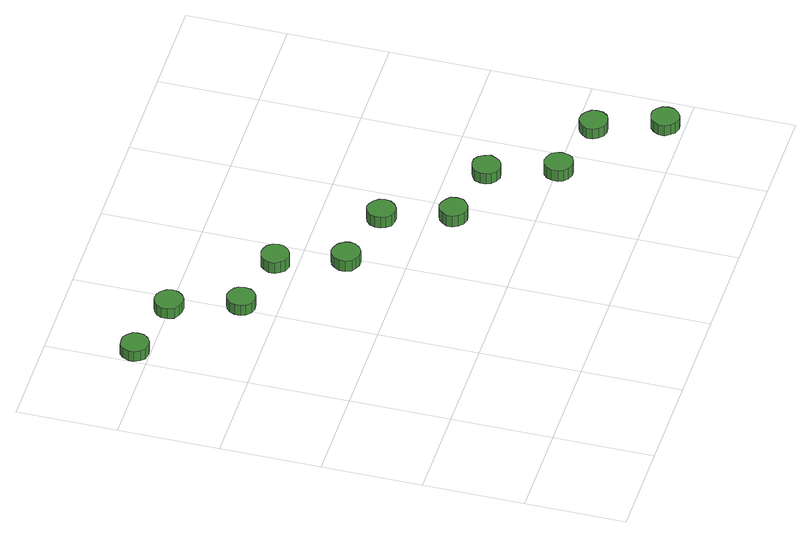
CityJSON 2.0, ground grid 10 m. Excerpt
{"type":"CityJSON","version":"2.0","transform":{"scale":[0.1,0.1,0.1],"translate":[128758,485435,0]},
"CityObjects":{
"tree1":{"type":"SolitaryVegetationObject","attributes":{"function":"something"},"geometry":[{"type":"MultiSurface","lod":"1","boundaries":[[[0,1,2,3,4,5,6,7,8,9,10,11,12,13,14]],[[15,16,17,18,19,20,21,22,23,24,25,26,27,28,29]],[[0,29,28,1]],[[1,28,27,2]],[[2,27,26,3]],[[3,26,25,4]],[[4,25,24,5]],[[5,24,23,6]],[[6,23,22,7]],[[7,22,21,8]],[[8,21,20,9]],[[9,20,19,10]],[[10,19,18,11]],[[11,18,17,12]],[[12,17,16,13]],[[13,16,15,14]],[[14,15,29,0]]]}]},
"tree2":{"type":"SolitaryVegetationObject","attributes":{"function":"something"},"geometry":[{"type":"MultiSurface","lod":"1","boundaries":[[[30,31,32,33,34,35,36,37,38,39,40,41,42,43,44]],[[45,46,47,48,49,50,51,52,53,54,55,56,57,58,59]],[[30,59,58,31]],[[31,58,57,32]],[[32,57,56,33]],[[33,56,55,34]],[[34,55,54,35]],[[35,54,53,36]],[[36,53,52,37]],[[37,52,51,38]],[[38,51,50,39]],[[39,50,49,40]],[[40,49,48,41]],[[41,48,47,42]],[[42,47,46,43]],[[43,46,45,44]],[[44,45,59,30]]]}]},
"tree3":{"type":"SolitaryVegetationObject","attributes":{"function":"something"},"geometry":[{"type":"MultiSurface","lod":"1","boundaries":[[[60,61,62,63,64,65,66,67,68,69,70,71,72,73,74]],[[75,76,77,78,79,80,81,82,83,84,85,86,87,88,89]],[[60,89,88,61]],[[61,88,87,62]],[[62,87,86,63]],[[63,86,85,64]],[[64,85,84,65]],[[65,84,83,66]],[[66,83,82,67]],[[67,82,81,68]],[[68,81,80,69]],[[69,80,79,70]],[[70,79,78,71]],[[71,78,77,72]],[[72,77,76,73]],[[73,76,75,74]],[[74,75,89,60]]]}]},
"tree4":{"type":"SolitaryVegetationObject","attributes":{"function":"something"},"geometry":[{"type":"MultiSurface","lod":"1","boundaries":[[[90,91,92,93,94,95,96,97,98,99,100,101,102,103,104]],[[105,106,107,108,109,110,111,112,113,114,115,116,117,118,119]],[[90,119,118,91]],[[91,118,117,92]],[[92,117,116,93]],[[93,116,115,94]],[[94,115,114,95]],[[95,114,113,96]],[[96,113,112,97]],[[97,112,111,98]],[[98,111,110,99]],[[99,110,109,100]],[[100,109,108,101]],[[101,108,107,102]],[[102,107,106,103]],[[103,106,105,104]],[[104,105,119,90]]]}]},
"tree5":{"type":"SolitaryVegetationObject","attributes":{"function":"something"},"geometry":[{"type":"MultiSurface","lod":"1","boundaries":[[[120,121,122,123,124,125,126,127,128,129,130,131,132,133,134]],[[135,136,137,138,139,140,141,142,143,144,145,146,147,148,149]],[[120,149,148,121]],[[121,148,147,122]],[[122,147,146,123]],[[123,146,145,124]],[[124,145,144,125]],[[125,144,143,126]],[[126,143,142,127]],[[127,142,141,128]],[[128,141,140,129]],[[129,140,139,130]],[[130,139,138,131]],[[131,138,137,132]],[[132,137,136,133]],[[133,136,135,134]],[[134,135,149,120]]]}]},
"tree6":{"type":"SolitaryVegetationObject","attributes":{"function":"something"},"geometry":[{"type":"MultiSurface","lod":"1","boundaries":[[[150,151,152,153,154,155,156,157,158,159,160,161,162,163,164]],[[165,166,167,168,169,170,171,172,173,174,175,176,177,178,179]],[[150,179,178,151]],[[151,178,177,152]],[[152,177,176,153]],[[153,176,175,154]],[[154,175,174,155]],[[155,174,173,156]],[[156,173,172,157]],[[157,172,171,158]],[[158,171,170,159]],[[159,170,169,160]],[[160,169,168,161]],[[161,168,167,162]],[[162,167,166,163]],[[163,166,165,164]],[[164,165,179,150]]]}]},
"tree7":{"type":"SolitaryVegetationObject","attributes":{"function":"something"},"geometry":[{"type":"MultiSurface","lod":"1","boundaries":[[[180,181,182,183,184,185,186,187,188,189,190,191,192,193,194]],[[195,196,197,198,199,200,201,202,203,204,205,206,207,208,209]],[[180,209,208,181]],[[181,208,207,182]],[[182,207,206,183]],[[183,206,205,184]],[[184,205,204,185]],[[185,204,203,186]],[[186,203,202,187]],[[187,202,201,188]],[[188,201,200,189]],[[189,200,199,190]],[[190,199,198,191]],[[191,198,197,192]],[[192,197,196,193]],[[193,196,195,194]],[[194,195,209,180]]]}]},
"tree8":{"type":"SolitaryVegetationObject","attributes":{"function":"something"},"geometry":[{"type":"MultiSurface","lod":"1","boundaries":[[[210,211,212,213,214,215,216,217,218,219,220,221,222,223,224]],[[225,226,227,228,229,230,231,232,233,234,235,236,237,238,239]],[[210,239,238,211]],[[211,238,237,212]],[[212,237,236,213]],[[213,236,235,214]],[[214,235,234,215]],[[215,234,233,216]],[[216,233,232,217]],[[217,232,231,218]],[[218,231,230,219]],[[219,230,229,220]],[[220,229,228,221]],[[221,228,227,222]],[[222,227,226,223]],[[223,226,225,224]],[[224,225,239,210]]]}]},
"tree9":{"type":"SolitaryVegetationObject","attributes":{"function":"something"},"geometry":[{"type":"MultiSurface","lod":"1","boundaries":[[[240,241,242,243,244,245,246,247,248,249,250,251,252,253,254]],[[255,256,257,258,259,260,261,262,263,264,265,266,267,268,269]],[[240,269,268,241]],[[241,268,267,242]],[[242,267,266,243]],[[243,266,265,244]],[[244,265,264,245]],[[245,264,263,246]],[[246,263,262,247]],[[247,262,261,248]],[[248,261,260,249]],[[249,260,259,250]],[[250,259,258,251]],[[251,258,257,252]],[[252,257,256,253]],[[253,256,255,254]],[[254,255,269,240]]]}]},
"tree10":{"type":"SolitaryVegetationObject","attributes":{"function":"something"},"geometry":[{"type":"MultiSurface","lod":"1","boundaries":[[[270,271,272,273,274,275,276,277,278,279,280,281,282,283,284]],[[285,286,287,288,289,290,291,292,293,294,295,296,297,298,299]],[[270,299,298,271]],[[271,298,297,272]],[[272,297,296,273]],[[273,296,295,274]],[[274,295,294,275]],[[275,294,293,276]],[[276,293,292,277]],[[277,292,291,278]],[[278,291,290,279]],[[279,290,289,280]],[[280,289,288,281]],[[281,288,287,282]],[[282,287,286,283]],[[283,286,285,284]],[[284,285,299,270]]]}]},
"tree11":{"type":"SolitaryVegetationObject","attributes":{"function":"something"},"geometry":[{"type":"MultiSurface","lod":"1","boundaries":[[[300,301,302,303,304,305,306,307,308,309,310,311,312,313,314]],[[315,316,317,318,319,320,321,322,323,324,325,326,327,328,329]],[[300,329,328,301]],[[301,328,327,302]],[[302,327,326,303]],[[303,326,325,304]],[[304,325,324,305]],[[305,324,323,306]],[[306,323,322,307]],[[307,322,321,308]],[[308,321,320,309]],[[309,320,319,310]],[[310,319,318,311]],[[311,318,317,312]],[[312,317,316,313]],[[313,316,315,314]],[[314,315,329,300]]]}]}
},
"vertices":[
[29,416,18],[28,421,18],[24,426,18],[19,429,18],[14,429,18],[8,428,18],[4,424,18],[1,418,18],[1,413,18],[4,407,18],[8,403,18],[14,402,18],[19,402,18],[24,405,18],[28,410,18],[28,410,6],[24,405,6],[19,402,6],[14,402,6],[8,403,6],[4,407,6],[1,413,6],[1,418,6],[4,424,6],[8,428,6],[14,429,6],[19,429,6],[24,426,6],[28,421,6],[29,416,6],
[96,401,20],[95,406,20],[91,411,20],[86,414,20],[80,415,20],[75,413,20],[70,409,20],[68,404,20],[68,398,20],[70,392,20],[75,389,20],[80,387,20],[86,387,20],[91,390,20],[95,395,20],[95,395,8],[91,390,8],[86,387,8],[80,387,8],[75,389,8],[70,392,8],[68,398,8],[68,404,8],[70,409,8],[75,413,8],[80,415,8],[86,414,8],[91,411,8],[95,406,8],[96,401,8],
[119,336,19],[118,342,19],[115,346,19],[110,349,19],[104,350,19],[98,348,19],[94,344,19],[92,339,19],[92,333,19],[94,328,19],[98,324,19],[104,322,19],[110,323,19],[115,326,19],[118,330,19],[118,330,7],[115,326,7],[110,323,7],[104,322,7],[98,324,7],[94,328,7],[92,333,7],[92,339,7],[94,344,7],[98,348,7],[104,350,7],[110,349,7],[115,346,7],[118,342,7],[119,336,7],
[186,321,21],[185,327,21],[181,332,21],[176,334,21],[171,335,21],[165,333,21],[161,329,21],[158,324,21],[158,318,21],[161,313,21],[165,309,21],[171,307,21],[176,308,21],[181,311,21],[185,316,21],[185,316,8],[181,311,8],[176,308,8],[171,307,8],[165,309,8],[161,313,8],[158,318,8],[158,324,8],[161,329,8],[165,333,8],[171,335,8],[176,334,8],[181,332,8],[185,327,8],[186,321,8],
[209,258,19],[208,263,19],[204,268,19],[199,271,19],[193,272,19],[188,270,19],[184,266,19],[181,261,19],[181,255,19],[184,249,19],[188,246,19],[193,244,19],[199,244,19],[204,247,19],[208,252,19],[208,252,6],[204,247,6],[199,244,6],[193,244,6],[188,246,6],[184,249,6],[181,255,6],[181,261,6],[184,266,6],[188,270,6],[193,272,6],[199,271,6],[204,268,6],[208,263,6],[209,258,6],
[276,242,21],[275,247,21],[271,252,21],[266,255,21],[261,256,21],[255,254,21],[251,250,21],[249,245,21],[249,239,21],[251,234,21],[255,230,21],[261,228,21],[266,228,21],[271,231,21],[275,236,21],[275,236,8],[271,231,8],[266,228,8],[261,228,8],[255,230,8],[251,234,8],[249,239,8],[249,245,8],[251,250,8],[255,254,8],[261,256,8],[266,255,8],[271,252,8],[275,247,8],[276,242,8],
[299,177,19],[298,183,19],[294,187,19],[289,190,19],[284,191,19],[278,189,19],[274,185,19],[271,180,19],[271,174,19],[274,169,19],[278,165,19],[284,163,19],[289,164,19],[294,167,19],[298,171,19],[298,171,6],[294,167,6],[289,164,6],[284,163,6],[278,165,6],[274,169,6],[271,174,6],[271,180,6],[274,185,6],[278,189,6],[284,191,6],[289,190,6],[294,187,6],[298,183,6],[299,177,6],
[366,163,20],[364,169,20],[361,174,20],[356,177,20],[350,177,20],[345,175,20],[340,172,20],[338,166,20],[338,160,20],[340,155,20],[345,151,20],[350,149,20],[356,150,20],[361,153,20],[364,158,20],[364,158,8],[361,153,8],[356,150,8],[350,149,8],[345,151,8],[340,155,8],[338,160,8],[338,166,8],[340,172,8],[345,175,8],[350,177,8],[356,177,8],[361,174,8],[364,169,8],[366,163,8],
[389,99,19],[388,104,19],[385,109,19],[379,112,19],[374,113,19],[368,111,19],[364,107,19],[362,102,19],[362,96,19],[364,91,19],[368,87,19],[374,85,19],[379,85,19],[385,88,19],[388,93,19],[388,93,6],[385,88,6],[379,85,6],[374,85,6],[368,87,6],[364,91,6],[362,96,6],[362,102,6],[364,107,6],[368,111,6],[374,113,6],[379,112,6],[385,109,6],[388,104,6],[389,99,6],
[456,83,20],[455,88,20],[451,93,20],[446,96,20],[440,97,20],[435,95,20],[431,91,20],[428,86,20],[428,80,20],[431,75,20],[435,71,20],[440,69,20],[446,70,20],[451,72,20],[455,77,20],[455,77,8],[451,72,8],[446,70,8],[440,69,8],[435,71,8],[431,75,8],[428,80,8],[428,86,8],[431,91,8],[435,95,8],[440,97,8],[446,96,8],[451,93,8],[455,88,8],[456,83,8],
[480,19,19],[479,25,19],[475,30,19],[470,33,19],[465,33,19],[459,31,19],[455,27,19],[452,22,19],[452,16,19],[455,11,19],[459,7,19],[465,5,19],[470,6,19],[475,9,19],[479,14,19],[479,14,7],[475,9,7],[470,6,7],[465,5,7],[459,7,7],[455,11,7],[452,16,7],[452,22,7],[455,27,7],[459,31,7],[465,33,7],[470,33,7],[475,30,7],[479,25,7],[480,19,7]
]}
